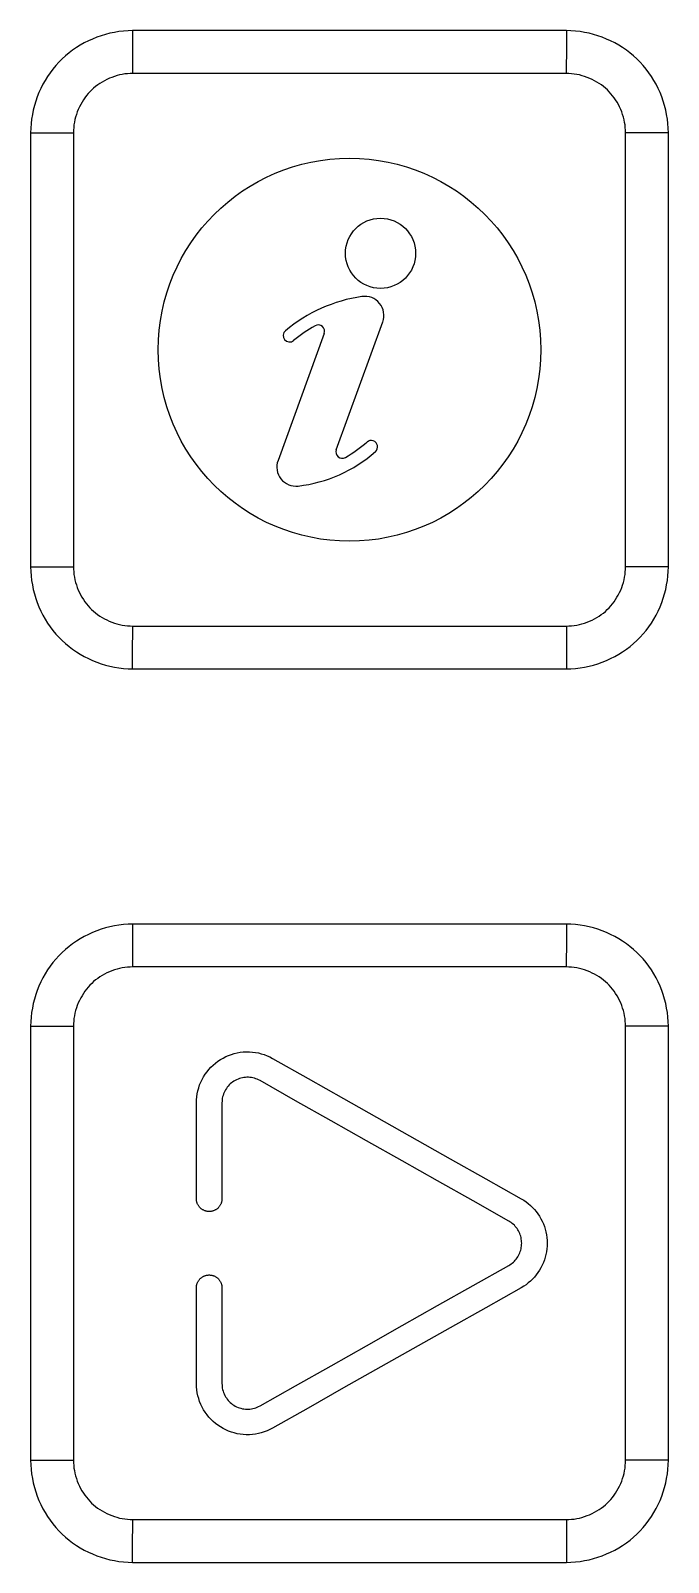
# Model space of a CAD drawing. Extents: x 0 to 290, y 0 to 931.
# Drawn here: x 232.25 to 242.25, y 776.02 to 800.02 of the extents above; entities that cross this region are included whole.
import ezdxf

# ---------------------------------------------------------------- set-up
doc = ezdxf.new("R2010")
doc.units = 0
doc.layers.add('-15N-THT. THIẾT BỊ ĐÓNG MỞ', color=40, linetype='CONTINUOUS')

# ---------------------------------------------------------------- blocks, each defined once
blk = doc.blocks.new('06 - N - SC VSD ATV630D55~D90N4')
at = {"layer": '-15N-THT. THIẾT BỊ ĐÓNG MỞ'}
for p, q in [((88.029, 334.092), (87.968, 334.054)), ((88.091, 334.127), (88.029, 334.092)), ((88.155, 334.159), (88.091, 334.127)), ((88.221, 334.189), (88.155, 334.159)), ((88.288, 334.216), (88.221, 334.189)), ((88.355, 334.24), (88.288, 334.216)), ((88.424, 334.261), (88.355, 334.24)), ((88.494, 334.279), (88.424, 334.261)), ((88.564, 334.293), (88.494, 334.279)), ((88.635, 334.305), (88.564, 334.293)), ((88.707, 334.313), (88.635, 334.305)), ((88.778, 334.318), (88.707, 334.313)), ((88.85, 334.32), (88.778, 334.318)), ((95.65, 334.32), (88.85, 334.32)), ((88.85, 334.32), (88.85, 334.304)), ((88.85, 334.304), (88.85, 334.285)), ((88.85, 334.285), (88.85, 334.262)), ((88.85, 334.262), (88.85, 334.237)), ((88.85, 334.237), (88.85, 334.208)), ((88.85, 334.208), (88.85, 334.177)), ((88.85, 334.177), (88.85, 334.143)), ((88.85, 334.143), (88.85, 334.106)), ((88.85, 334.106), (88.85, 334.068)), ((95.722, 334.318), (95.65, 334.32)), ((95.65, 334.32), (95.65, 334.304)), ((95.65, 334.304), (95.65, 334.285)), ((95.65, 334.285), (95.65, 334.262)), ((95.65, 334.262), (95.65, 334.237)), ((95.65, 334.237), (95.65, 334.208)), ((95.65, 334.208), (95.65, 334.177)), ((95.65, 334.177), (95.65, 334.143)), ((95.65, 334.143), (95.65, 334.106)), ((95.65, 334.106), (95.65, 334.068)), ((95.793, 334.313), (95.722, 334.318)), ((95.865, 334.305), (95.793, 334.313)), ((95.936, 334.293), (95.865, 334.305)), ((96.006, 334.278), (95.936, 334.293)), ((96.076, 334.261), (96.006, 334.278)), ((96.145, 334.24), (96.076, 334.261)), ((96.212, 334.216), (96.145, 334.24)), ((96.279, 334.189), (96.212, 334.216)), ((96.344, 334.159), (96.279, 334.189)), ((96.408, 334.127), (96.344, 334.159)), ((96.471, 334.092), (96.408, 334.127)), ((96.532, 334.054), (96.471, 334.092)), ((87.744, 333.876), (87.693, 333.825)), ((87.796, 333.924), (87.744, 333.876)), ((87.852, 333.97), (87.796, 333.924)), ((87.909, 334.013), (87.852, 333.97)), ((87.968, 334.054), (87.909, 334.013)), ((88.85, 334.068), (88.85, 334.027)), ((88.85, 334.027), (88.85, 333.984)), ((88.85, 333.984), (88.85, 333.939)), ((88.85, 333.939), (88.85, 333.893)), ((88.85, 333.893), (88.85, 333.846)), ((88.85, 333.846), (88.85, 333.798)), ((95.65, 333.893), (95.649, 333.846)), ((95.649, 333.846), (95.649, 333.798)), ((95.65, 334.068), (95.65, 334.027)), ((95.65, 334.027), (95.65, 333.984)), ((95.65, 333.984), (95.65, 333.939)), ((95.65, 333.939), (95.65, 333.893)), ((96.591, 334.013), (96.532, 334.054)), ((96.648, 333.97), (96.591, 334.013)), ((96.703, 333.925), (96.648, 333.97)), ((96.755, 333.877), (96.703, 333.925)), ((96.806, 333.826), (96.755, 333.877)), ((87.557, 333.661), (87.516, 333.602)), ((87.6, 333.718), (87.557, 333.661)), ((87.645, 333.773), (87.6, 333.718)), ((87.693, 333.825), (87.645, 333.773)), ((88.605, 333.615), (88.564, 333.603)), ((88.646, 333.625), (88.605, 333.615)), ((88.687, 333.634), (88.646, 333.625)), ((88.728, 333.641), (88.687, 333.634)), ((88.769, 333.645), (88.728, 333.641)), ((88.81, 333.648), (88.769, 333.645)), ((88.85, 333.649), (88.81, 333.648)), ((88.85, 333.798), (88.85, 333.749)), ((88.85, 333.749), (88.85, 333.699)), ((88.85, 333.699), (88.85, 333.649)), ((95.649, 333.649), (88.85, 333.649)), ((95.649, 333.798), (95.649, 333.749)), ((95.649, 333.749), (95.649, 333.699)), ((95.649, 333.699), (95.649, 333.649)), ((95.691, 333.648), (95.649, 333.649)), ((95.732, 333.645), (95.691, 333.648)), ((95.773, 333.64), (95.732, 333.645)), ((95.815, 333.633), (95.773, 333.64)), ((95.856, 333.625), (95.815, 333.633)), ((95.896, 333.614), (95.856, 333.625)), ((95.937, 333.602), (95.896, 333.614)), ((96.854, 333.774), (96.806, 333.826)), ((96.9, 333.718), (96.854, 333.774)), ((96.943, 333.661), (96.9, 333.718)), ((96.984, 333.602), (96.943, 333.661)), ((87.411, 333.414), (87.381, 333.349)), ((87.443, 333.479), (87.411, 333.414)), ((87.478, 333.541), (87.443, 333.479)), ((87.516, 333.602), (87.478, 333.541)), ((88.208, 333.391), (88.179, 333.363)), ((88.238, 333.419), (88.208, 333.391)), ((88.269, 333.445), (88.238, 333.419)), ((88.302, 333.47), (88.269, 333.445)), ((88.336, 333.493), (88.302, 333.47)), ((88.372, 333.515), (88.336, 333.493)), ((88.409, 333.536), (88.372, 333.515)), ((88.446, 333.555), (88.409, 333.536)), ((88.485, 333.573), (88.446, 333.555)), ((88.524, 333.588), (88.485, 333.573)), ((88.564, 333.603), (88.524, 333.588)), ((95.977, 333.588), (95.937, 333.602)), ((96.016, 333.572), (95.977, 333.588)), ((96.055, 333.554), (96.016, 333.572)), ((96.093, 333.535), (96.055, 333.554)), ((96.129, 333.514), (96.093, 333.535)), ((96.165, 333.492), (96.129, 333.514)), ((96.199, 333.469), (96.165, 333.492)), ((96.232, 333.444), (96.199, 333.469)), ((96.263, 333.418), (96.232, 333.444)), ((96.293, 333.391), (96.263, 333.418)), ((96.321, 333.362), (96.293, 333.391)), ((97.022, 333.541), (96.984, 333.602)), ((97.057, 333.479), (97.022, 333.541)), ((97.09, 333.415), (97.057, 333.479)), ((97.119, 333.349), (97.09, 333.415)), ((87.309, 333.146), (87.292, 333.076)), ((87.33, 333.215), (87.309, 333.146)), ((87.354, 333.282), (87.33, 333.215)), ((87.381, 333.349), (87.354, 333.282)), ((88.016, 333.125), (87.998, 333.086)), ((88.035, 333.163), (88.016, 333.125)), ((88.056, 333.199), (88.035, 333.163)), ((88.078, 333.235), (88.056, 333.199)), ((88.101, 333.269), (88.078, 333.235)), ((88.126, 333.302), (88.101, 333.269)), ((88.152, 333.333), (88.126, 333.302)), ((88.179, 333.363), (88.152, 333.333)), ((96.349, 333.332), (96.321, 333.362)), ((96.375, 333.301), (96.349, 333.332)), ((96.4, 333.268), (96.375, 333.301)), ((96.423, 333.234), (96.4, 333.268)), ((96.445, 333.198), (96.423, 333.234)), ((96.466, 333.161), (96.445, 333.198)), ((96.485, 333.124), (96.466, 333.161)), ((97.146, 333.282), (97.119, 333.349)), ((97.17, 333.215), (97.146, 333.282)), ((97.191, 333.146), (97.17, 333.215)), ((97.209, 333.076), (97.191, 333.146)), ((87.265, 332.935), (87.257, 332.863)), ((87.277, 333.006), (87.265, 332.935)), ((87.292, 333.076), (87.277, 333.006)), ((87.937, 332.885), (87.93, 332.843)), ((87.945, 332.926), (87.937, 332.885)), ((87.956, 332.966), (87.945, 332.926)), ((87.968, 333.007), (87.956, 332.966)), ((87.982, 333.047), (87.968, 333.007)), ((87.998, 333.086), (87.982, 333.047)), ((96.503, 333.085), (96.485, 333.124)), ((96.518, 333.046), (96.503, 333.085)), ((96.532, 333.006), (96.518, 333.046)), ((96.545, 332.965), (96.532, 333.006)), ((96.555, 332.924), (96.545, 332.965)), ((96.564, 332.883), (96.555, 332.924)), ((97.223, 333.006), (97.209, 333.076)), ((97.235, 332.935), (97.223, 333.006)), ((97.243, 332.864), (97.235, 332.935)), ((87.252, 332.792), (87.25, 332.72)), ((87.25, 332.72), (87.25, 325.92)), ((87.25, 332.72), (87.266, 332.72)), ((87.257, 332.863), (87.252, 332.792)), ((87.266, 332.72), (87.285, 332.72)), ((87.285, 332.72), (87.308, 332.72)), ((87.308, 332.72), (87.333, 332.72)), ((87.333, 332.72), (87.362, 332.72)), ((87.362, 332.72), (87.393, 332.72)), ((87.393, 332.72), (87.427, 332.72)), ((87.427, 332.72), (87.464, 332.72)), ((87.464, 332.72), (87.502, 332.72)), ((87.502, 332.72), (87.543, 332.72)), ((87.543, 332.72), (87.586, 332.72)), ((87.586, 332.72), (87.631, 332.72)), ((87.631, 332.72), (87.677, 332.72)), ((87.677, 332.72), (87.724, 332.719)), ((87.724, 332.719), (87.772, 332.719)), ((87.772, 332.719), (87.821, 332.719)), ((87.821, 332.719), (87.871, 332.719)), ((87.871, 332.719), (87.921, 332.719)), ((87.922, 332.762), (87.921, 332.719)), ((87.921, 332.719), (87.921, 325.92)), ((87.925, 332.802), (87.922, 332.762)), ((87.93, 332.843), (87.925, 332.802)), ((96.571, 332.842), (96.564, 332.883)), ((96.575, 332.801), (96.571, 332.842)), ((96.578, 332.76), (96.575, 332.801)), ((96.579, 332.72), (96.578, 332.76)), ((96.629, 332.72), (96.579, 332.72)), ((96.579, 325.921), (96.579, 332.72)), ((96.728, 332.72), (96.629, 332.72)), ((96.776, 332.72), (96.728, 332.72)), ((96.823, 332.72), (96.776, 332.72)), ((96.869, 332.72), (96.823, 332.72)), ((96.957, 332.72), (96.869, 332.72)), ((96.998, 332.72), (96.957, 332.72)), ((97.073, 332.72), (96.998, 332.72)), ((97.107, 332.72), (97.073, 332.72)), ((97.215, 332.72), (97.107, 332.72)), ((97.234, 332.72), (97.215, 332.72)), ((97.25, 332.72), (97.234, 332.72)), ((97.248, 332.792), (97.243, 332.864)), ((97.25, 332.72), (97.248, 332.792)), ((97.25, 325.92), (97.25, 332.72)), ((92.187, 330.831), (92.187, 330.831)), ((93.287, 330.831), (93.287, 330.831)), ((92.445, 330.154), (92.445, 330.154)), ((92.789, 329.857), (92.789, 329.857)), ((91.854, 329.575), (91.129, 327.585)), ((91.209, 329.542), (91.209, 329.542)), ((91.246, 329.618), (91.246, 329.618)), ((91.711, 329.697), (91.711, 329.697)), ((91.854, 329.575), (91.854, 329.575)), ((91.86, 329.609), (91.86, 329.609)), ((92.042, 327.754), (92.771, 329.755)), ((92.771, 329.755), (92.771, 329.755)), ((89.25, 329.32), (89.25, 329.32)), ((91.373, 329.465), (91.373, 329.465)), ((95.25, 329.32), (95.25, 329.32)), ((92.525, 327.873), (92.525, 327.873)), ((92.036, 327.719), (92.036, 327.719)), ((92.042, 327.754), (92.042, 327.754)), ((92.185, 327.632), (92.185, 327.632)), ((92.657, 327.723), (92.657, 327.723)), ((92.691, 327.798), (92.691, 327.798)), ((91.111, 327.483), (91.111, 327.483)), ((91.129, 327.585), (91.129, 327.585)), ((91.446, 327.185), (91.446, 327.185)), ((87.25, 325.92), (87.252, 325.848)), ((87.25, 325.92), (87.266, 325.92)), ((87.252, 325.848), (87.257, 325.776)), ((87.257, 325.776), (87.265, 325.705)), ((87.265, 325.705), (87.277, 325.634)), ((87.266, 325.92), (87.362, 325.92)), ((87.362, 325.92), (87.393, 325.92)), ((87.393, 325.92), (87.464, 325.92)), ((87.464, 325.92), (87.502, 325.92)), ((87.502, 325.92), (87.586, 325.92)), ((87.586, 325.92), (87.631, 325.92)), ((87.631, 325.92), (87.724, 325.92)), ((87.724, 325.92), (87.772, 325.92)), ((87.772, 325.92), (87.821, 325.92)), ((87.821, 325.92), (87.871, 325.92)), ((87.871, 325.92), (87.921, 325.92)), ((87.921, 325.92), (87.922, 325.88)), ((87.922, 325.88), (87.925, 325.839)), ((87.925, 325.839), (87.929, 325.798)), ((87.929, 325.798), (87.936, 325.757)), ((87.936, 325.757), (87.945, 325.716)), ((87.945, 325.716), (87.955, 325.675)), ((96.544, 325.674), (96.555, 325.714)), ((96.555, 325.714), (96.563, 325.755)), ((96.563, 325.755), (96.57, 325.796)), ((96.57, 325.796), (96.575, 325.838)), ((96.575, 325.838), (96.578, 325.879)), ((96.578, 325.879), (96.579, 325.921)), ((96.629, 325.921), (96.579, 325.921)), ((96.679, 325.921), (96.629, 325.921)), ((96.728, 325.921), (96.679, 325.921)), ((96.776, 325.921), (96.728, 325.921)), ((96.823, 325.92), (96.776, 325.921)), ((96.869, 325.92), (96.823, 325.92)), ((96.914, 325.92), (96.869, 325.92)), ((96.957, 325.92), (96.914, 325.92)), ((96.998, 325.92), (96.957, 325.92)), ((97.036, 325.92), (96.998, 325.92)), ((97.073, 325.92), (97.036, 325.92)), ((97.107, 325.92), (97.073, 325.92)), ((97.138, 325.92), (97.107, 325.92)), ((97.167, 325.92), (97.138, 325.92)), ((97.192, 325.92), (97.167, 325.92)), ((97.215, 325.92), (97.192, 325.92)), ((97.234, 325.92), (97.215, 325.92)), ((97.223, 325.634), (97.235, 325.705)), ((97.25, 325.92), (97.234, 325.92)), ((97.235, 325.705), (97.243, 325.777)), ((97.243, 325.777), (97.248, 325.848)), ((97.248, 325.848), (97.25, 325.92)), ((87.277, 325.634), (87.291, 325.564)), ((87.291, 325.564), (87.309, 325.494)), ((87.309, 325.494), (87.33, 325.425)), ((87.955, 325.675), (87.968, 325.634)), ((87.968, 325.634), (87.982, 325.594)), ((87.982, 325.594), (87.997, 325.555)), ((87.997, 325.555), (88.015, 325.516)), ((88.015, 325.516), (88.034, 325.479)), ((88.034, 325.479), (88.055, 325.442)), ((96.444, 325.441), (96.465, 325.477)), ((96.465, 325.477), (96.484, 325.515)), ((96.484, 325.515), (96.502, 325.554)), ((96.502, 325.554), (96.518, 325.593)), ((96.518, 325.593), (96.532, 325.633)), ((96.532, 325.633), (96.544, 325.674)), ((97.17, 325.426), (97.191, 325.494)), ((97.191, 325.494), (97.208, 325.564)), ((97.208, 325.564), (97.223, 325.634)), ((87.33, 325.425), (87.354, 325.358)), ((87.354, 325.358), (87.381, 325.291)), ((87.381, 325.291), (87.41, 325.225)), ((87.41, 325.225), (87.443, 325.161)), ((88.055, 325.442), (88.077, 325.406)), ((88.077, 325.406), (88.1, 325.372)), ((88.1, 325.372), (88.125, 325.339)), ((88.125, 325.339), (88.151, 325.308)), ((88.151, 325.308), (88.179, 325.278)), ((88.179, 325.278), (88.207, 325.249)), ((88.207, 325.249), (88.237, 325.222)), ((88.237, 325.222), (88.268, 325.196)), ((96.231, 325.195), (96.262, 325.221)), ((96.262, 325.221), (96.292, 325.249)), ((96.292, 325.249), (96.321, 325.277)), ((96.321, 325.277), (96.348, 325.307)), ((96.348, 325.307), (96.374, 325.338)), ((96.374, 325.338), (96.399, 325.371)), ((96.399, 325.371), (96.422, 325.405)), ((96.422, 325.405), (96.444, 325.441)), ((97.057, 325.162), (97.089, 325.226)), ((97.089, 325.226), (97.119, 325.291)), ((97.119, 325.291), (97.146, 325.358)), ((97.146, 325.358), (97.17, 325.426)), ((87.443, 325.161), (87.478, 325.099)), ((87.478, 325.099), (87.516, 325.038)), ((87.516, 325.038), (87.557, 324.979)), ((87.557, 324.979), (87.6, 324.921)), ((88.268, 325.196), (88.301, 325.171)), ((88.301, 325.171), (88.335, 325.148)), ((88.335, 325.148), (88.371, 325.126)), ((88.371, 325.126), (88.407, 325.105)), ((88.407, 325.105), (88.445, 325.086)), ((88.445, 325.086), (88.484, 325.068)), ((88.484, 325.068), (88.523, 325.052)), ((88.523, 325.052), (88.563, 325.038)), ((88.563, 325.038), (88.604, 325.026)), ((88.604, 325.026), (88.644, 325.015)), ((88.644, 325.015), (88.685, 325.007)), ((88.685, 325.007), (88.727, 325)), ((88.727, 325), (88.768, 324.995)), ((88.768, 324.995), (88.809, 324.992)), ((88.809, 324.992), (88.851, 324.991)), ((88.851, 324.991), (95.65, 324.991)), ((88.851, 324.941), (88.851, 324.991)), ((95.65, 324.991), (95.691, 324.992)), ((95.65, 324.991), (95.65, 324.32)), ((95.691, 324.992), (95.731, 324.995)), ((95.731, 324.995), (95.772, 324.999)), ((95.772, 324.999), (95.813, 325.006)), ((95.813, 325.006), (95.854, 325.015)), ((95.854, 325.015), (95.895, 325.025)), ((95.895, 325.025), (95.936, 325.038)), ((95.936, 325.038), (95.976, 325.052)), ((95.976, 325.052), (96.015, 325.067)), ((96.015, 325.067), (96.054, 325.085)), ((96.054, 325.085), (96.091, 325.104)), ((96.091, 325.104), (96.128, 325.125)), ((96.128, 325.125), (96.164, 325.147)), ((96.164, 325.147), (96.198, 325.17)), ((96.198, 325.17), (96.231, 325.195)), ((96.9, 324.922), (96.943, 324.979)), ((96.943, 324.979), (96.984, 325.038)), ((96.984, 325.038), (97.022, 325.099)), ((97.022, 325.099), (97.057, 325.162)), ((87.6, 324.921), (87.646, 324.866)), ((87.646, 324.866), (87.694, 324.814)), ((87.694, 324.814), (87.745, 324.763)), ((87.745, 324.763), (87.797, 324.715)), ((88.85, 324.747), (88.851, 324.794)), ((88.85, 324.701), (88.85, 324.747)), ((88.851, 324.891), (88.851, 324.941)), ((88.851, 324.842), (88.851, 324.891)), ((88.851, 324.794), (88.851, 324.842)), ((96.704, 324.716), (96.756, 324.764)), ((96.756, 324.764), (96.807, 324.815)), ((96.807, 324.815), (96.855, 324.868)), ((96.855, 324.868), (96.9, 324.922)), ((87.797, 324.715), (87.852, 324.67)), ((87.852, 324.67), (87.909, 324.627)), ((87.909, 324.627), (87.968, 324.586)), ((87.968, 324.586), (88.029, 324.548)), ((88.029, 324.548), (88.092, 324.513)), ((88.092, 324.513), (88.156, 324.481)), ((88.85, 324.656), (88.85, 324.701)), ((88.85, 324.613), (88.85, 324.656)), ((88.85, 324.572), (88.85, 324.613)), ((88.85, 324.534), (88.85, 324.572)), ((88.85, 324.497), (88.85, 324.534)), ((88.85, 324.463), (88.85, 324.497)), ((96.345, 324.481), (96.409, 324.513)), ((96.409, 324.513), (96.471, 324.548)), ((96.471, 324.548), (96.532, 324.586)), ((96.532, 324.586), (96.591, 324.627)), ((96.591, 324.627), (96.649, 324.67)), ((96.649, 324.67), (96.704, 324.716)), ((88.156, 324.481), (88.221, 324.451)), ((88.221, 324.451), (88.288, 324.424)), ((88.288, 324.424), (88.355, 324.4)), ((88.355, 324.4), (88.424, 324.379)), ((88.424, 324.379), (88.494, 324.362)), ((88.494, 324.362), (88.564, 324.347)), ((88.564, 324.347), (88.635, 324.335)), ((88.635, 324.335), (88.707, 324.327)), ((88.707, 324.327), (88.778, 324.322)), ((88.778, 324.322), (88.85, 324.32)), ((88.85, 324.432), (88.85, 324.463)), ((88.85, 324.403), (88.85, 324.432)), ((88.85, 324.378), (88.85, 324.403)), ((88.85, 324.355), (88.85, 324.378)), ((88.85, 324.336), (88.85, 324.355)), ((88.85, 324.32), (88.85, 324.336)), ((88.85, 324.32), (95.65, 324.32)), ((95.65, 324.32), (95.722, 324.322)), ((95.722, 324.322), (95.794, 324.327)), ((95.794, 324.327), (95.865, 324.335)), ((95.865, 324.335), (95.936, 324.347)), ((95.936, 324.347), (96.006, 324.361)), ((96.006, 324.361), (96.076, 324.379)), ((96.076, 324.379), (96.145, 324.4)), ((96.145, 324.4), (96.213, 324.424)), ((96.213, 324.424), (96.279, 324.451)), ((96.279, 324.451), (96.345, 324.481)), ((88.221, 320.189), (88.155, 320.159)), ((88.288, 320.216), (88.221, 320.189)), ((88.355, 320.24), (88.288, 320.216)), ((88.424, 320.261), (88.355, 320.24)), ((88.494, 320.279), (88.424, 320.261)), ((88.564, 320.293), (88.494, 320.279)), ((88.635, 320.305), (88.564, 320.293)), ((88.707, 320.313), (88.635, 320.305)), ((88.778, 320.318), (88.707, 320.313)), ((88.85, 320.32), (88.778, 320.318)), ((95.65, 320.32), (88.85, 320.32)), ((88.85, 320.32), (88.85, 320.304)), ((88.85, 320.304), (88.85, 320.285)), ((88.85, 320.285), (88.85, 320.262)), ((88.85, 320.262), (88.85, 320.237)), ((88.85, 320.237), (88.85, 320.208)), ((88.85, 320.208), (88.85, 320.177)), ((88.85, 320.177), (88.85, 320.143)), ((95.722, 320.318), (95.65, 320.32)), ((95.65, 320.32), (95.65, 320.304)), ((95.65, 320.304), (95.65, 320.285)), ((95.65, 320.285), (95.65, 320.262)), ((95.65, 320.262), (95.65, 320.237)), ((95.65, 320.237), (95.65, 320.208)), ((95.65, 320.208), (95.65, 320.177)), ((95.65, 320.177), (95.65, 320.143)), ((95.793, 320.313), (95.722, 320.318)), ((95.865, 320.305), (95.793, 320.313)), ((95.936, 320.293), (95.865, 320.305)), ((96.006, 320.278), (95.936, 320.293)), ((96.076, 320.261), (96.006, 320.278)), ((96.145, 320.24), (96.076, 320.261)), ((96.212, 320.216), (96.145, 320.24)), ((96.279, 320.189), (96.212, 320.216)), ((96.344, 320.159), (96.279, 320.189)), ((87.796, 319.924), (87.744, 319.876)), ((87.852, 319.97), (87.796, 319.924)), ((87.909, 320.013), (87.852, 319.97)), ((87.968, 320.054), (87.909, 320.013)), ((88.029, 320.092), (87.968, 320.054)), ((88.091, 320.127), (88.029, 320.092)), ((88.155, 320.159), (88.091, 320.127)), ((88.85, 320.143), (88.85, 320.106)), ((88.85, 320.106), (88.85, 320.068)), ((88.85, 320.068), (88.85, 320.027)), ((88.85, 320.027), (88.85, 319.984)), ((88.85, 319.984), (88.85, 319.939)), ((88.85, 319.939), (88.85, 319.893)), ((95.65, 320.143), (95.65, 320.106)), ((95.65, 320.106), (95.65, 320.068)), ((95.65, 320.068), (95.65, 320.027)), ((95.65, 320.027), (95.65, 319.984)), ((95.65, 319.984), (95.65, 319.939)), ((95.65, 319.939), (95.65, 319.893)), ((96.408, 320.127), (96.344, 320.159)), ((96.471, 320.092), (96.408, 320.127)), ((96.532, 320.054), (96.471, 320.092)), ((96.591, 320.013), (96.532, 320.054)), ((96.648, 319.97), (96.591, 320.013)), ((96.703, 319.925), (96.648, 319.97)), ((96.755, 319.877), (96.703, 319.925)), ((87.6, 319.718), (87.557, 319.661)), ((87.645, 319.773), (87.6, 319.718)), ((87.693, 319.825), (87.645, 319.773)), ((87.744, 319.876), (87.693, 319.825)), ((88.85, 319.893), (88.85, 319.846)), ((88.85, 319.846), (88.85, 319.798)), ((88.85, 319.798), (88.85, 319.749)), ((88.85, 319.749), (88.85, 319.699)), ((88.85, 319.699), (88.85, 319.649)), ((95.65, 319.893), (95.649, 319.846)), ((95.649, 319.846), (95.649, 319.798)), ((95.649, 319.798), (95.649, 319.749)), ((95.649, 319.749), (95.649, 319.699)), ((95.649, 319.699), (95.649, 319.649)), ((96.806, 319.826), (96.755, 319.877)), ((96.854, 319.774), (96.806, 319.826)), ((96.9, 319.718), (96.854, 319.774)), ((96.943, 319.661), (96.9, 319.718)), ((87.443, 319.479), (87.411, 319.414)), ((87.478, 319.541), (87.443, 319.479)), ((87.516, 319.602), (87.478, 319.541)), ((87.557, 319.661), (87.516, 319.602)), ((88.269, 319.445), (88.238, 319.419)), ((88.302, 319.47), (88.269, 319.445)), ((88.336, 319.493), (88.302, 319.47)), ((88.372, 319.515), (88.336, 319.493)), ((88.409, 319.536), (88.372, 319.515)), ((88.446, 319.555), (88.409, 319.536)), ((88.485, 319.573), (88.446, 319.555)), ((88.524, 319.588), (88.485, 319.573)), ((88.564, 319.603), (88.524, 319.588)), ((88.605, 319.615), (88.564, 319.603)), ((88.646, 319.625), (88.605, 319.615)), ((88.687, 319.634), (88.646, 319.625)), ((88.728, 319.641), (88.687, 319.634)), ((88.769, 319.645), (88.728, 319.641)), ((88.81, 319.648), (88.769, 319.645)), ((88.85, 319.649), (88.81, 319.648)), ((95.649, 319.649), (88.85, 319.649)), ((95.691, 319.648), (95.649, 319.649)), ((95.732, 319.645), (95.691, 319.648)), ((95.773, 319.64), (95.732, 319.645)), ((95.815, 319.633), (95.773, 319.64)), ((95.856, 319.625), (95.815, 319.633)), ((95.896, 319.614), (95.856, 319.625)), ((95.937, 319.602), (95.896, 319.614)), ((95.977, 319.588), (95.937, 319.602)), ((96.016, 319.572), (95.977, 319.588)), ((96.055, 319.554), (96.016, 319.572)), ((96.093, 319.535), (96.055, 319.554)), ((96.129, 319.514), (96.093, 319.535)), ((96.165, 319.492), (96.129, 319.514)), ((96.199, 319.469), (96.165, 319.492)), ((96.232, 319.444), (96.199, 319.469)), ((96.263, 319.418), (96.232, 319.444)), ((96.984, 319.602), (96.943, 319.661)), ((97.022, 319.541), (96.984, 319.602)), ((97.057, 319.479), (97.022, 319.541)), ((97.09, 319.415), (97.057, 319.479)), ((87.33, 319.215), (87.309, 319.146)), ((87.354, 319.282), (87.33, 319.215)), ((87.381, 319.349), (87.354, 319.282)), ((87.411, 319.414), (87.381, 319.349)), ((88.078, 319.235), (88.056, 319.199)), ((88.101, 319.269), (88.078, 319.235)), ((88.126, 319.302), (88.101, 319.269)), ((88.152, 319.333), (88.126, 319.302)), ((88.179, 319.363), (88.152, 319.333)), ((88.208, 319.391), (88.179, 319.363)), ((88.238, 319.419), (88.208, 319.391)), ((96.293, 319.391), (96.263, 319.418)), ((96.321, 319.362), (96.293, 319.391)), ((96.349, 319.332), (96.321, 319.362)), ((96.375, 319.301), (96.349, 319.332)), ((96.4, 319.268), (96.375, 319.301)), ((96.423, 319.234), (96.4, 319.268)), ((96.445, 319.198), (96.423, 319.234)), ((97.119, 319.349), (97.09, 319.415)), ((97.146, 319.282), (97.119, 319.349)), ((97.17, 319.215), (97.146, 319.282)), ((97.191, 319.146), (97.17, 319.215)), ((87.277, 319.006), (87.265, 318.935)), ((87.292, 319.076), (87.277, 319.006)), ((87.309, 319.146), (87.292, 319.076)), ((87.956, 318.966), (87.945, 318.926)), ((87.968, 319.007), (87.956, 318.966)), ((87.982, 319.047), (87.968, 319.007)), ((87.998, 319.086), (87.982, 319.047)), ((88.016, 319.125), (87.998, 319.086)), ((88.035, 319.163), (88.016, 319.125)), ((88.056, 319.199), (88.035, 319.163)), ((96.466, 319.161), (96.445, 319.198)), ((96.485, 319.124), (96.466, 319.161)), ((96.503, 319.085), (96.485, 319.124)), ((96.518, 319.046), (96.503, 319.085)), ((96.532, 319.006), (96.518, 319.046)), ((96.545, 318.965), (96.532, 319.006)), ((96.555, 318.924), (96.545, 318.965)), ((97.209, 319.076), (97.191, 319.146)), ((97.223, 319.006), (97.209, 319.076)), ((97.235, 318.935), (97.223, 319.006)), ((87.252, 318.792), (87.25, 318.72)), ((87.257, 318.863), (87.252, 318.792)), ((87.265, 318.935), (87.257, 318.863)), ((87.922, 318.762), (87.921, 318.719)), ((87.925, 318.802), (87.922, 318.762)), ((87.93, 318.843), (87.925, 318.802)), ((87.937, 318.885), (87.93, 318.843)), ((87.945, 318.926), (87.937, 318.885)), ((96.564, 318.883), (96.555, 318.924)), ((96.571, 318.842), (96.564, 318.883)), ((96.575, 318.801), (96.571, 318.842)), ((96.578, 318.76), (96.575, 318.801)), ((96.579, 318.72), (96.578, 318.76)), ((97.243, 318.864), (97.235, 318.935)), ((97.248, 318.792), (97.243, 318.864)), ((97.25, 318.72), (97.248, 318.792)), ((87.25, 318.72), (87.25, 311.92)), ((87.25, 318.72), (87.266, 318.72)), ((87.266, 318.72), (87.285, 318.72)), ((87.285, 318.72), (87.308, 318.72)), ((87.308, 318.72), (87.333, 318.72)), ((87.333, 318.72), (87.362, 318.72)), ((87.362, 318.72), (87.393, 318.72)), ((87.393, 318.72), (87.427, 318.72)), ((87.427, 318.72), (87.464, 318.72)), ((87.464, 318.72), (87.502, 318.72)), ((87.502, 318.72), (87.543, 318.72)), ((87.543, 318.72), (87.586, 318.72)), ((87.586, 318.72), (87.631, 318.72)), ((87.631, 318.72), (87.677, 318.72)), ((87.677, 318.72), (87.724, 318.719)), ((87.724, 318.719), (87.772, 318.719)), ((87.772, 318.719), (87.821, 318.719)), ((87.821, 318.719), (87.871, 318.719)), ((87.871, 318.719), (87.921, 318.719)), ((87.921, 318.719), (87.921, 311.92)), ((96.629, 318.72), (96.579, 318.72)), ((96.579, 311.921), (96.579, 318.72)), ((96.728, 318.72), (96.629, 318.72)), ((96.776, 318.72), (96.728, 318.72)), ((96.823, 318.72), (96.776, 318.72)), ((96.869, 318.72), (96.823, 318.72)), ((96.957, 318.72), (96.869, 318.72)), ((96.998, 318.72), (96.957, 318.72)), ((97.073, 318.72), (96.998, 318.72)), ((97.107, 318.72), (97.073, 318.72)), ((97.215, 318.72), (97.107, 318.72)), ((97.234, 318.72), (97.215, 318.72)), ((97.25, 318.72), (97.234, 318.72)), ((97.25, 311.92), (97.25, 318.72)), ((90.267, 318.222), (90.31, 318.244)), ((90.31, 318.244), (90.354, 318.263)), ((90.354, 318.263), (90.398, 318.279)), ((90.398, 318.279), (90.444, 318.293)), ((90.444, 318.293), (90.49, 318.304)), ((90.49, 318.304), (90.537, 318.312)), ((90.537, 318.312), (90.584, 318.317)), ((90.584, 318.317), (90.632, 318.32)), ((90.632, 318.32), (90.68, 318.32)), ((90.68, 318.32), (90.727, 318.316)), ((90.727, 318.316), (90.774, 318.31)), ((90.774, 318.31), (90.821, 318.302)), ((90.821, 318.302), (90.867, 318.29)), ((90.867, 318.29), (90.913, 318.276)), ((90.913, 318.276), (90.957, 318.259)), ((90.957, 318.259), (91.001, 318.239)), ((89.988, 317.969), (90.016, 318.007)), ((90.016, 318.007), (90.046, 318.044)), ((90.046, 318.044), (90.078, 318.079)), ((90.078, 318.079), (90.112, 318.112)), ((90.112, 318.112), (90.149, 318.143)), ((90.149, 318.143), (90.187, 318.172)), ((90.187, 318.172), (90.226, 318.198)), ((90.226, 318.198), (90.267, 318.222)), ((91.001, 318.239), (91.043, 318.217)), ((91.043, 318.217), (91.6, 317.903)), ((91.043, 318.217), (91.043, 318.217)), ((89.885, 317.755), (89.9, 317.8)), ((89.9, 317.8), (89.918, 317.844)), ((89.918, 317.844), (89.939, 317.887)), ((89.939, 317.887), (89.962, 317.929)), ((89.962, 317.929), (89.988, 317.969)), ((90.348, 317.782), (90.333, 317.764)), ((90.364, 317.8), (90.348, 317.782)), ((90.381, 317.816), (90.364, 317.8)), ((90.399, 317.832), (90.381, 317.816)), ((90.418, 317.846), (90.399, 317.832)), ((90.438, 317.859), (90.418, 317.846)), ((90.459, 317.871), (90.438, 317.859)), ((90.48, 317.882), (90.459, 317.871)), ((90.502, 317.891), (90.48, 317.882)), ((90.524, 317.9), (90.502, 317.891)), ((90.547, 317.906), (90.524, 317.9)), ((90.57, 317.912), (90.547, 317.906)), ((90.594, 317.916), (90.57, 317.912)), ((90.617, 317.919), (90.594, 317.916)), ((90.641, 317.92), (90.617, 317.919)), ((90.665, 317.92), (90.641, 317.92)), ((90.689, 317.918), (90.665, 317.92)), ((90.712, 317.915), (90.689, 317.918)), ((90.736, 317.911), (90.712, 317.915)), ((90.759, 317.905), (90.736, 317.911)), ((90.781, 317.898), (90.759, 317.905)), ((90.804, 317.889), (90.781, 317.898)), ((90.825, 317.88), (90.804, 317.889)), ((90.847, 317.868), (90.825, 317.88)), ((91.404, 317.554), (90.847, 317.868)), ((90.847, 317.868), (90.847, 317.868)), ((91.6, 317.903), (92.157, 317.588)), ((89.85, 317.52), (89.851, 317.568)), ((89.851, 317.568), (89.856, 317.615)), ((89.856, 317.615), (89.863, 317.662)), ((89.863, 317.662), (89.873, 317.709)), ((89.873, 317.709), (89.885, 317.755)), ((90.251, 317.544), (90.25, 317.52)), ((90.253, 317.568), (90.251, 317.544)), ((90.256, 317.591), (90.253, 317.568)), ((90.261, 317.614), (90.256, 317.591)), ((90.268, 317.637), (90.261, 317.614)), ((90.275, 317.66), (90.268, 317.637)), ((90.284, 317.682), (90.275, 317.66)), ((90.295, 317.703), (90.284, 317.682)), ((90.306, 317.724), (90.295, 317.703)), ((90.319, 317.744), (90.306, 317.724)), ((90.333, 317.764), (90.319, 317.744)), ((91.961, 317.24), (91.404, 317.554)), ((92.157, 317.588), (93.829, 316.645)), ((89.85, 316.017), (89.85, 317.52)), ((89.85, 317.52), (89.85, 317.52)), ((90.25, 317.52), (90.25, 316.017)), ((90.25, 317.52), (90.25, 317.52)), ((92.518, 316.926), (91.961, 317.24)), ((93.075, 316.611), (92.518, 316.926)), ((93.632, 316.297), (93.075, 316.611)), ((93.829, 316.645), (94.386, 316.331)), ((94.386, 316.331), (94.943, 316.017)), ((94.189, 315.983), (93.632, 316.297)), ((89.85, 316.007), (89.85, 316.017)), ((89.85, 316.017), (89.85, 316.017)), ((89.851, 315.998), (89.85, 316.007)), ((89.852, 315.989), (89.851, 315.998)), ((89.853, 315.979), (89.852, 315.989)), ((89.855, 315.97), (89.853, 315.979)), ((89.858, 315.961), (89.855, 315.97)), ((89.861, 315.952), (89.858, 315.961)), ((89.864, 315.943), (89.861, 315.952)), ((89.868, 315.934), (89.864, 315.943)), ((89.872, 315.926), (89.868, 315.934)), ((89.876, 315.918), (89.872, 315.926)), ((89.881, 315.91), (89.876, 315.918)), ((89.886, 315.902), (89.881, 315.91)), ((89.892, 315.894), (89.886, 315.902)), ((89.897, 315.887), (89.892, 315.894)), ((89.904, 315.88), (89.897, 315.887)), ((89.91, 315.873), (89.904, 315.88)), ((89.917, 315.867), (89.91, 315.873)), ((89.924, 315.861), (89.917, 315.867)), ((89.932, 315.855), (89.924, 315.861)), ((89.939, 315.85), (89.932, 315.855)), ((89.947, 315.845), (89.939, 315.85)), ((89.955, 315.841), (89.947, 315.845)), ((90.153, 315.845), (90.145, 315.841)), ((90.161, 315.85), (90.153, 315.845)), ((90.168, 315.855), (90.161, 315.85)), ((90.176, 315.861), (90.168, 315.855)), ((90.183, 315.867), (90.176, 315.861)), ((90.19, 315.873), (90.183, 315.867)), ((90.196, 315.88), (90.19, 315.873)), ((90.203, 315.887), (90.196, 315.88)), ((90.208, 315.894), (90.203, 315.887)), ((90.214, 315.902), (90.208, 315.894)), ((90.219, 315.91), (90.214, 315.902)), ((90.224, 315.918), (90.219, 315.91)), ((90.228, 315.926), (90.224, 315.918)), ((90.232, 315.934), (90.228, 315.926)), ((90.236, 315.943), (90.232, 315.934)), ((90.239, 315.952), (90.236, 315.943)), ((90.242, 315.961), (90.239, 315.952)), ((90.245, 315.97), (90.242, 315.961)), ((90.247, 315.979), (90.245, 315.97)), ((90.248, 315.989), (90.247, 315.979)), ((90.249, 315.998), (90.248, 315.989)), ((90.25, 316.007), (90.249, 315.998)), ((90.25, 316.017), (90.25, 316.007)), ((90.25, 316.017), (90.25, 316.017)), ((94.747, 315.668), (94.189, 315.983)), ((94.943, 316.017), (94.981, 315.994)), ((94.943, 316.017), (94.943, 316.017)), ((94.981, 315.994), (95.018, 315.969)), ((95.018, 315.969), (95.053, 315.942)), ((95.053, 315.942), (95.087, 315.913)), ((95.087, 315.913), (95.119, 315.882)), ((95.119, 315.882), (95.15, 315.849)), ((95.15, 315.849), (95.178, 315.815)), ((89.964, 315.836), (89.955, 315.841)), ((89.972, 315.833), (89.964, 315.836)), ((89.981, 315.829), (89.972, 315.833)), ((89.99, 315.826), (89.981, 315.829)), ((89.999, 315.824), (89.99, 315.826)), ((90.008, 315.821), (89.999, 315.824)), ((90.017, 315.82), (90.008, 315.821)), ((90.027, 315.818), (90.017, 315.82)), ((90.036, 315.818), (90.027, 315.818)), ((90.045, 315.817), (90.036, 315.818)), ((90.055, 315.817), (90.045, 315.817)), ((90.064, 315.818), (90.055, 315.817)), ((90.073, 315.818), (90.064, 315.818)), ((90.083, 315.82), (90.073, 315.818)), ((90.092, 315.821), (90.083, 315.82)), ((90.101, 315.824), (90.092, 315.821)), ((90.11, 315.826), (90.101, 315.824)), ((90.119, 315.829), (90.11, 315.826)), ((90.128, 315.833), (90.119, 315.829)), ((90.136, 315.836), (90.128, 315.833)), ((90.145, 315.841), (90.136, 315.836)), ((94.766, 315.657), (94.747, 315.668)), ((94.747, 315.668), (94.747, 315.668)), ((94.784, 315.644), (94.766, 315.657)), ((94.802, 315.631), (94.784, 315.644)), ((94.819, 315.616), (94.802, 315.631)), ((94.835, 315.601), (94.819, 315.616)), ((95.178, 315.815), (95.205, 315.78)), ((95.205, 315.78), (95.229, 315.742)), ((95.229, 315.742), (95.252, 315.704)), ((95.252, 315.704), (95.272, 315.664)), ((95.272, 315.664), (95.29, 315.624)), ((95.29, 315.624), (95.306, 315.582)), ((94.85, 315.585), (94.835, 315.601)), ((94.864, 315.568), (94.85, 315.585)), ((94.877, 315.55), (94.864, 315.568)), ((94.89, 315.531), (94.877, 315.55)), ((94.901, 315.512), (94.89, 315.531)), ((94.911, 315.492), (94.901, 315.512)), ((94.92, 315.472), (94.911, 315.492)), ((94.928, 315.451), (94.92, 315.472)), ((94.935, 315.43), (94.928, 315.451)), ((94.94, 315.408), (94.935, 315.43)), ((94.944, 315.386), (94.94, 315.408)), ((94.948, 315.364), (94.944, 315.386)), ((94.949, 315.342), (94.948, 315.364)), ((95.306, 315.582), (95.319, 315.54)), ((95.319, 315.54), (95.33, 315.497)), ((95.33, 315.497), (95.339, 315.453)), ((95.339, 315.453), (95.345, 315.409)), ((95.345, 315.409), (95.349, 315.364)), ((95.349, 315.364), (95.35, 315.32)), ((94.89, 315.109), (94.901, 315.128)), ((94.901, 315.128), (94.911, 315.148)), ((94.911, 315.148), (94.92, 315.168)), ((94.92, 315.168), (94.928, 315.189)), ((94.928, 315.189), (94.935, 315.21)), ((94.935, 315.21), (94.94, 315.232)), ((94.94, 315.232), (94.944, 315.254)), ((94.944, 315.254), (94.948, 315.276)), ((94.948, 315.276), (94.949, 315.298)), ((94.95, 315.32), (94.949, 315.342)), ((94.949, 315.298), (94.95, 315.32)), ((94.95, 315.32), (94.95, 315.32)), ((95.33, 315.143), (95.319, 315.1)), ((95.339, 315.187), (95.33, 315.143)), ((95.345, 315.231), (95.339, 315.187)), ((95.349, 315.276), (95.345, 315.231)), ((95.35, 315.32), (95.349, 315.276)), ((95.35, 315.32), (95.35, 315.32)), ((93.632, 314.343), (94.747, 314.972)), ((94.747, 314.972), (94.766, 314.983)), ((94.747, 314.972), (94.747, 314.972)), ((94.766, 314.983), (94.784, 314.996)), ((94.784, 314.996), (94.802, 315.009)), ((94.802, 315.009), (94.819, 315.024)), ((94.819, 315.024), (94.835, 315.039)), ((94.835, 315.039), (94.85, 315.055)), ((94.85, 315.055), (94.864, 315.072)), ((94.864, 315.072), (94.877, 315.09)), ((94.877, 315.09), (94.89, 315.109)), ((95.229, 314.898), (95.205, 314.86)), ((95.252, 314.936), (95.229, 314.898)), ((95.272, 314.976), (95.252, 314.936)), ((95.29, 315.016), (95.272, 314.976)), ((95.306, 315.058), (95.29, 315.016)), ((95.319, 315.1), (95.306, 315.058)), ((89.851, 314.642), (89.852, 314.651)), ((89.852, 314.651), (89.853, 314.661)), ((89.853, 314.661), (89.855, 314.67)), ((89.855, 314.67), (89.858, 314.679)), ((89.858, 314.679), (89.861, 314.688)), ((89.861, 314.688), (89.864, 314.697)), ((89.864, 314.697), (89.868, 314.705)), ((89.868, 314.705), (89.872, 314.714)), ((89.872, 314.714), (89.876, 314.722)), ((89.876, 314.722), (89.881, 314.73)), ((89.881, 314.73), (89.886, 314.738)), ((89.886, 314.738), (89.892, 314.746)), ((89.892, 314.746), (89.897, 314.753)), ((89.897, 314.753), (89.904, 314.76)), ((89.904, 314.76), (89.91, 314.767)), ((89.91, 314.767), (89.917, 314.773)), ((89.917, 314.773), (89.924, 314.779)), ((89.924, 314.779), (89.932, 314.785)), ((89.932, 314.785), (89.939, 314.79)), ((89.939, 314.79), (89.947, 314.795)), ((89.947, 314.795), (89.955, 314.799)), ((89.955, 314.799), (89.964, 314.804)), ((89.964, 314.804), (89.972, 314.807)), ((89.972, 314.807), (89.981, 314.811)), ((89.981, 314.811), (89.99, 314.814)), ((89.99, 314.814), (89.999, 314.816)), ((89.999, 314.816), (90.008, 314.819)), ((90.008, 314.819), (90.017, 314.82)), ((90.017, 314.82), (90.027, 314.822)), ((90.027, 314.822), (90.036, 314.822)), ((90.036, 314.822), (90.045, 314.823)), ((90.045, 314.823), (90.055, 314.823)), ((90.055, 314.823), (90.064, 314.822)), ((90.064, 314.822), (90.073, 314.822)), ((90.073, 314.822), (90.083, 314.82)), ((90.083, 314.82), (90.092, 314.819)), ((90.092, 314.819), (90.101, 314.816)), ((90.101, 314.816), (90.11, 314.814)), ((90.11, 314.814), (90.119, 314.811)), ((90.119, 314.811), (90.128, 314.807)), ((90.128, 314.807), (90.136, 314.804)), ((90.136, 314.804), (90.145, 314.799)), ((90.145, 314.799), (90.153, 314.795)), ((90.153, 314.795), (90.161, 314.79)), ((90.161, 314.79), (90.168, 314.785)), ((90.168, 314.785), (90.176, 314.779)), ((90.176, 314.779), (90.183, 314.773)), ((90.183, 314.773), (90.19, 314.767)), ((90.19, 314.767), (90.196, 314.76)), ((90.196, 314.76), (90.203, 314.753)), ((90.203, 314.753), (90.208, 314.746)), ((90.208, 314.746), (90.214, 314.738)), ((90.214, 314.738), (90.219, 314.73)), ((90.219, 314.73), (90.224, 314.722)), ((90.224, 314.722), (90.228, 314.714)), ((90.228, 314.714), (90.232, 314.705)), ((90.232, 314.705), (90.236, 314.697)), ((90.236, 314.697), (90.239, 314.688)), ((90.239, 314.688), (90.242, 314.679)), ((90.242, 314.679), (90.245, 314.67)), ((90.245, 314.67), (90.247, 314.661)), ((90.247, 314.661), (90.248, 314.651)), ((90.248, 314.651), (90.249, 314.642)), ((94.981, 314.646), (94.943, 314.623)), ((95.018, 314.671), (94.981, 314.646)), ((95.053, 314.698), (95.018, 314.671)), ((95.087, 314.727), (95.053, 314.698)), ((95.119, 314.758), (95.087, 314.727)), ((95.15, 314.791), (95.119, 314.758)), ((95.178, 314.825), (95.15, 314.791)), ((95.205, 314.86), (95.178, 314.825)), ((89.85, 314.633), (89.851, 314.642)), ((89.85, 314.623), (89.85, 314.633)), ((89.85, 313.12), (89.85, 314.623)), ((89.85, 314.623), (89.85, 314.623)), ((90.249, 314.642), (90.25, 314.633)), ((90.25, 314.633), (90.25, 314.623)), ((90.25, 314.623), (90.25, 313.12)), ((90.25, 314.623), (90.25, 314.623)), ((94.943, 314.623), (94.386, 314.309)), ((94.943, 314.623), (94.943, 314.623)), ((93.075, 314.029), (93.632, 314.343)), ((94.386, 314.309), (93.829, 313.995)), ((93.829, 313.995), (92.157, 313.052)), ((92.518, 313.714), (93.075, 314.029)), ((91.961, 313.4), (92.518, 313.714)), ((91.404, 313.086), (91.961, 313.4)), ((89.851, 313.072), (89.85, 313.12)), ((89.85, 313.12), (89.85, 313.12)), ((89.856, 313.025), (89.851, 313.072)), ((89.863, 312.978), (89.856, 313.025)), ((89.873, 312.931), (89.863, 312.978)), ((90.25, 313.12), (90.251, 313.096)), ((90.25, 313.12), (90.25, 313.12)), ((90.251, 313.096), (90.253, 313.072)), ((90.253, 313.072), (90.256, 313.049)), ((90.256, 313.049), (90.261, 313.026)), ((90.261, 313.026), (90.268, 313.003)), ((90.268, 313.003), (90.275, 312.98)), ((90.275, 312.98), (90.284, 312.958)), ((90.847, 312.772), (91.404, 313.086)), ((92.157, 313.052), (91.6, 312.737)), ((89.885, 312.885), (89.873, 312.931)), ((89.9, 312.84), (89.885, 312.885)), ((89.918, 312.796), (89.9, 312.84)), ((89.939, 312.753), (89.918, 312.796)), ((89.962, 312.711), (89.939, 312.753)), ((90.284, 312.958), (90.295, 312.937)), ((90.295, 312.937), (90.306, 312.916)), ((90.306, 312.916), (90.319, 312.896)), ((90.319, 312.896), (90.333, 312.876)), ((90.333, 312.876), (90.348, 312.858)), ((90.348, 312.858), (90.364, 312.84)), ((90.364, 312.84), (90.381, 312.824)), ((90.381, 312.824), (90.399, 312.808)), ((90.399, 312.808), (90.418, 312.794)), ((90.418, 312.794), (90.438, 312.781)), ((90.438, 312.781), (90.459, 312.769)), ((90.459, 312.769), (90.48, 312.758)), ((90.48, 312.758), (90.502, 312.749)), ((90.502, 312.749), (90.524, 312.74)), ((90.524, 312.74), (90.547, 312.734)), ((90.547, 312.734), (90.57, 312.728)), ((90.57, 312.728), (90.594, 312.724)), ((90.594, 312.724), (90.617, 312.721)), ((90.689, 312.722), (90.712, 312.725)), ((90.712, 312.725), (90.736, 312.729)), ((90.736, 312.729), (90.759, 312.735)), ((90.759, 312.735), (90.781, 312.742)), ((90.781, 312.742), (90.804, 312.751)), ((90.804, 312.751), (90.825, 312.761)), ((90.825, 312.761), (90.847, 312.772)), ((90.847, 312.772), (90.847, 312.772)), ((91.6, 312.737), (91.043, 312.423)), ((89.988, 312.671), (89.962, 312.711)), ((90.016, 312.633), (89.988, 312.671)), ((90.046, 312.596), (90.016, 312.633)), ((90.078, 312.561), (90.046, 312.596)), ((90.112, 312.528), (90.078, 312.561)), ((90.149, 312.497), (90.112, 312.528)), ((90.187, 312.468), (90.149, 312.497)), ((90.617, 312.721), (90.641, 312.72)), ((90.641, 312.72), (90.665, 312.72)), ((90.665, 312.72), (90.689, 312.722)), ((90.226, 312.442), (90.187, 312.468)), ((90.267, 312.418), (90.226, 312.442)), ((90.31, 312.396), (90.267, 312.418)), ((90.354, 312.377), (90.31, 312.396)), ((90.398, 312.361), (90.354, 312.377)), ((90.444, 312.347), (90.398, 312.361)), ((90.49, 312.336), (90.444, 312.347)), ((90.537, 312.328), (90.49, 312.336)), ((90.584, 312.323), (90.537, 312.328)), ((90.632, 312.32), (90.584, 312.323)), ((90.68, 312.32), (90.632, 312.32)), ((90.727, 312.324), (90.68, 312.32)), ((90.774, 312.33), (90.727, 312.324)), ((90.821, 312.338), (90.774, 312.33)), ((90.867, 312.35), (90.821, 312.338)), ((90.913, 312.364), (90.867, 312.35)), ((90.957, 312.381), (90.913, 312.364)), ((91.001, 312.401), (90.957, 312.381)), ((91.043, 312.423), (91.001, 312.401)), ((91.043, 312.423), (91.043, 312.423)), ((87.25, 311.92), (87.252, 311.848)), ((87.25, 311.92), (87.266, 311.92)), ((87.252, 311.848), (87.257, 311.776)), ((87.257, 311.776), (87.265, 311.705)), ((87.266, 311.92), (87.362, 311.92)), ((87.362, 311.92), (87.393, 311.92)), ((87.393, 311.92), (87.464, 311.92)), ((87.464, 311.92), (87.502, 311.92)), ((87.502, 311.92), (87.586, 311.92)), ((87.586, 311.92), (87.631, 311.92)), ((87.631, 311.92), (87.724, 311.92)), ((87.724, 311.92), (87.772, 311.92)), ((87.772, 311.92), (87.821, 311.92)), ((87.821, 311.92), (87.871, 311.92)), ((87.871, 311.92), (87.921, 311.92)), ((87.921, 311.92), (87.922, 311.88)), ((87.922, 311.88), (87.925, 311.839)), ((87.925, 311.839), (87.929, 311.798)), ((87.929, 311.798), (87.936, 311.757)), ((96.563, 311.755), (96.57, 311.796)), ((96.57, 311.796), (96.575, 311.838)), ((96.575, 311.838), (96.578, 311.879)), ((96.578, 311.879), (96.579, 311.921)), ((96.629, 311.921), (96.579, 311.921)), ((96.679, 311.921), (96.629, 311.921)), ((96.728, 311.921), (96.679, 311.921)), ((96.776, 311.921), (96.728, 311.921)), ((96.823, 311.92), (96.776, 311.921)), ((96.869, 311.92), (96.823, 311.92)), ((96.914, 311.92), (96.869, 311.92)), ((96.957, 311.92), (96.914, 311.92)), ((96.998, 311.92), (96.957, 311.92)), ((97.036, 311.92), (96.998, 311.92)), ((97.073, 311.92), (97.036, 311.92)), ((97.107, 311.92), (97.073, 311.92)), ((97.138, 311.92), (97.107, 311.92)), ((97.167, 311.92), (97.138, 311.92)), ((97.192, 311.92), (97.167, 311.92)), ((97.215, 311.92), (97.192, 311.92)), ((97.234, 311.92), (97.215, 311.92)), ((97.25, 311.92), (97.234, 311.92)), ((97.235, 311.705), (97.243, 311.777)), ((97.243, 311.777), (97.248, 311.848)), ((97.248, 311.848), (97.25, 311.92)), ((87.265, 311.705), (87.277, 311.634)), ((87.277, 311.634), (87.291, 311.564)), ((87.291, 311.564), (87.309, 311.494)), ((87.936, 311.757), (87.945, 311.716)), ((87.945, 311.716), (87.955, 311.675)), ((87.955, 311.675), (87.968, 311.634)), ((87.968, 311.634), (87.982, 311.594)), ((87.982, 311.594), (87.997, 311.555)), ((87.997, 311.555), (88.015, 311.516)), ((96.484, 311.515), (96.502, 311.554)), ((96.502, 311.554), (96.518, 311.593)), ((96.518, 311.593), (96.532, 311.633)), ((96.532, 311.633), (96.544, 311.674)), ((96.544, 311.674), (96.555, 311.714)), ((96.555, 311.714), (96.563, 311.755)), ((97.191, 311.494), (97.208, 311.564)), ((97.208, 311.564), (97.223, 311.634)), ((97.223, 311.634), (97.235, 311.705)), ((87.309, 311.494), (87.33, 311.425)), ((87.33, 311.425), (87.354, 311.358)), ((87.354, 311.358), (87.381, 311.291)), ((87.381, 311.291), (87.41, 311.225)), ((88.015, 311.516), (88.034, 311.479)), ((88.034, 311.479), (88.055, 311.442)), ((88.055, 311.442), (88.077, 311.406)), ((88.077, 311.406), (88.1, 311.372)), ((88.1, 311.372), (88.125, 311.339)), ((88.125, 311.339), (88.151, 311.308)), ((88.151, 311.308), (88.179, 311.278)), ((96.321, 311.277), (96.348, 311.307)), ((96.348, 311.307), (96.374, 311.338)), ((96.374, 311.338), (96.399, 311.371)), ((96.399, 311.371), (96.422, 311.405)), ((96.422, 311.405), (96.444, 311.441)), ((96.444, 311.441), (96.465, 311.477)), ((96.465, 311.477), (96.484, 311.515)), ((97.089, 311.226), (97.119, 311.291)), ((97.119, 311.291), (97.146, 311.358)), ((97.146, 311.358), (97.17, 311.426)), ((97.17, 311.426), (97.191, 311.494)), ((87.41, 311.225), (87.443, 311.161)), ((87.443, 311.161), (87.478, 311.099)), ((87.478, 311.099), (87.516, 311.038)), ((88.179, 311.278), (88.207, 311.249)), ((88.207, 311.249), (88.237, 311.222)), ((88.237, 311.222), (88.268, 311.196)), ((88.268, 311.196), (88.301, 311.171)), ((88.301, 311.171), (88.335, 311.148)), ((88.335, 311.148), (88.371, 311.126)), ((88.371, 311.126), (88.407, 311.105)), ((88.407, 311.105), (88.445, 311.086)), ((88.445, 311.086), (88.484, 311.068)), ((88.484, 311.068), (88.523, 311.052)), ((88.523, 311.052), (88.563, 311.038)), ((95.936, 311.038), (95.976, 311.052)), ((95.976, 311.052), (96.015, 311.067)), ((96.015, 311.067), (96.054, 311.085)), ((96.054, 311.085), (96.091, 311.104)), ((96.091, 311.104), (96.128, 311.125)), ((96.128, 311.125), (96.164, 311.147)), ((96.164, 311.147), (96.198, 311.17)), ((96.198, 311.17), (96.231, 311.195)), ((96.231, 311.195), (96.262, 311.221)), ((96.262, 311.221), (96.292, 311.249)), ((96.292, 311.249), (96.321, 311.277)), ((96.984, 311.038), (97.022, 311.099)), ((97.022, 311.099), (97.057, 311.162)), ((97.057, 311.162), (97.089, 311.226)), ((87.516, 311.038), (87.557, 310.979)), ((87.557, 310.979), (87.6, 310.921)), ((87.6, 310.921), (87.646, 310.866)), ((87.646, 310.866), (87.694, 310.814)), ((87.694, 310.814), (87.745, 310.763)), ((88.563, 311.038), (88.604, 311.026)), ((88.604, 311.026), (88.644, 311.015)), ((88.644, 311.015), (88.685, 311.007)), ((88.685, 311.007), (88.727, 311)), ((88.727, 311), (88.768, 310.995)), ((88.768, 310.995), (88.809, 310.992)), ((88.809, 310.992), (88.851, 310.991)), ((88.851, 310.991), (95.65, 310.991)), ((88.851, 310.941), (88.851, 310.991)), ((88.851, 310.891), (88.851, 310.941)), ((88.851, 310.842), (88.851, 310.891)), ((88.851, 310.794), (88.851, 310.842)), ((95.65, 310.991), (95.691, 310.992)), ((95.65, 310.991), (95.65, 310.32)), ((95.691, 310.992), (95.731, 310.995)), ((95.731, 310.995), (95.772, 310.999)), ((95.772, 310.999), (95.813, 311.006)), ((95.813, 311.006), (95.854, 311.015)), ((95.854, 311.015), (95.895, 311.025)), ((95.895, 311.025), (95.936, 311.038)), ((96.756, 310.764), (96.807, 310.815)), ((96.807, 310.815), (96.855, 310.868)), ((96.855, 310.868), (96.9, 310.922)), ((96.9, 310.922), (96.943, 310.979)), ((96.943, 310.979), (96.984, 311.038)), ((87.745, 310.763), (87.797, 310.715)), ((87.797, 310.715), (87.852, 310.67)), ((87.852, 310.67), (87.909, 310.627)), ((87.909, 310.627), (87.968, 310.586)), ((87.968, 310.586), (88.029, 310.548)), ((88.85, 310.747), (88.851, 310.794)), ((88.85, 310.701), (88.85, 310.747)), ((88.85, 310.656), (88.85, 310.701)), ((88.85, 310.613), (88.85, 310.656)), ((88.85, 310.572), (88.85, 310.613)), ((88.85, 310.534), (88.85, 310.572)), ((96.471, 310.548), (96.532, 310.586)), ((96.532, 310.586), (96.591, 310.627)), ((96.591, 310.627), (96.649, 310.67)), ((96.649, 310.67), (96.704, 310.716)), ((96.704, 310.716), (96.756, 310.764)), ((88.029, 310.548), (88.092, 310.513)), ((88.092, 310.513), (88.156, 310.481)), ((88.156, 310.481), (88.221, 310.451)), ((88.221, 310.451), (88.288, 310.424)), ((88.288, 310.424), (88.355, 310.4)), ((88.355, 310.4), (88.424, 310.379)), ((88.424, 310.379), (88.494, 310.362)), ((88.494, 310.362), (88.564, 310.347)), ((88.564, 310.347), (88.635, 310.335)), ((88.635, 310.335), (88.707, 310.327)), ((88.707, 310.327), (88.778, 310.322)), ((88.85, 310.497), (88.85, 310.534)), ((88.85, 310.463), (88.85, 310.497)), ((88.85, 310.432), (88.85, 310.463)), ((88.85, 310.403), (88.85, 310.432)), ((88.85, 310.378), (88.85, 310.403)), ((88.85, 310.355), (88.85, 310.378)), ((88.85, 310.336), (88.85, 310.355)), ((88.85, 310.32), (88.85, 310.336)), ((95.722, 310.322), (95.794, 310.327)), ((95.794, 310.327), (95.865, 310.335)), ((95.865, 310.335), (95.936, 310.347)), ((95.936, 310.347), (96.006, 310.361)), ((96.006, 310.361), (96.076, 310.379)), ((96.076, 310.379), (96.145, 310.4)), ((96.145, 310.4), (96.213, 310.424)), ((96.213, 310.424), (96.279, 310.451)), ((96.279, 310.451), (96.345, 310.481)), ((96.345, 310.481), (96.409, 310.513)), ((96.409, 310.513), (96.471, 310.548)), ((88.778, 310.322), (88.85, 310.32)), ((88.85, 310.32), (95.65, 310.32)), ((95.65, 310.32), (95.722, 310.322))]:
    blk.add_line(p, q, dxfattribs=at)
for centre, radius in [((92.25, 329.32), 3), ((92.737, 330.831), 0.55)]:
    blk.add_circle(centre, radius, dxfattribs=at)
for centre, radius, start, end in [((92.798, 327.754), 2.426, 98.3597, 129.7744), ((92.489, 329.857), 0.3, 340, 98.3596), ((91.309, 329.542), 0.1, 129.7745, 309.7745), ((92.798, 327.754), 2.226, 119.2178, 129.7744), ((91.76, 329.609), 0.1, 339.9999, 119.2178), ((91.187, 329.396), 2.026, 299.5132, 311.2997), ((92.591, 327.798), 0.1, 311.2997, 131.2997), ((91.187, 329.396), 2.226, 276.6836, 311.2996), ((92.136, 327.719), 0.1, 160, 299.5131), ((91.411, 327.483), 0.3, 160, 276.6836)]:
    blk.add_arc(centre, radius, start, end, dxfattribs=at)

msp = doc.modelspace()

# ---------------------------------------------------------------- block references
msp.add_blockref('06 - N - SC VSD ATV630D55~D90N4', (145, 465.7))

doc.saveas('drawing.dxf')
